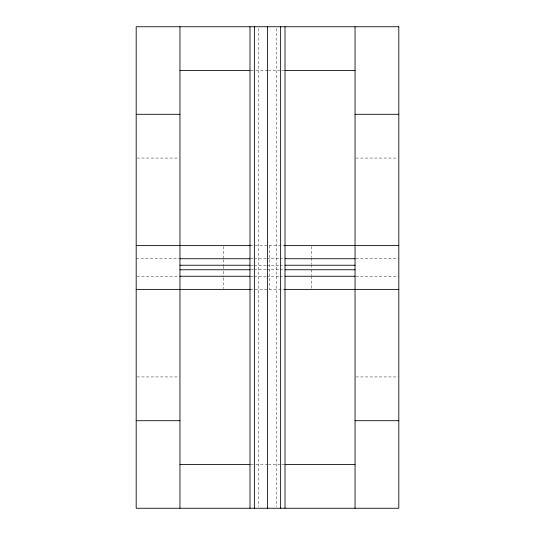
<?xml version="1.0" encoding="UTF-8"?>
<svg xmlns="http://www.w3.org/2000/svg" width="535" height="535" viewBox="0 0 535 535"><rect width="100%" height="100%" fill="white"/><g stroke="black" fill="none" stroke-linecap="round" stroke-linejoin="round"><path stroke-width="0.4" stroke-dasharray="2.67 2.01" d="M250.821 70.52L254.994 70.52M255.83 70.52L267.5 70.52M268.336 70.52L280.842 70.52M281.671 70.52L284.179 70.52M137.007 158.066L179.131 158.066M355.869 158.066L397.993 158.066M250.427 245.612L284.613 245.612M136.184 258.746L179.131 258.746M250.821 258.746L253.329 258.746M254.158 258.746L265.835 258.746M266.664 258.746L279.17 258.746M280.006 258.746L284.179 258.746M355.869 258.746L398.816 258.746M250.821 265.233L253.329 265.233M254.158 265.233L265.835 265.233M266.664 265.233L279.17 265.233M280.006 265.233L284.179 265.233M250.821 269.767L253.329 269.767M254.158 269.767L265.835 269.767M266.664 269.767L279.17 269.767M280.006 269.767L284.179 269.767M137.007 276.254L179.131 276.254M250.821 276.254L253.329 276.254M254.158 276.254L265.835 276.254M266.664 276.254L279.17 276.254M280.006 276.254L284.179 276.254M355.869 276.254L398.816 276.254M250.427 289.388L284.613 289.388M137.007 376.934L179.131 376.934M355.869 376.934L397.993 376.934M250.821 464.48L254.994 464.48M255.83 464.48L267.5 464.48M268.336 464.48L280.842 464.48M281.671 464.48L284.179 464.48M311.27 246.441L311.27 257.174M311.27 258.004L311.27 263.782M311.27 264.611L311.27 268.737M311.27 269.566L311.27 275.344M311.27 276.174L311.27 288.559M276.254 28.422L276.254 506.578M269.62 245.612L269.62 289.388M258.746 28.422L258.746 506.578M223.73 246.441L223.73 258.826M223.73 259.656L223.73 265.434M223.73 266.263L223.73 270.389M223.73 271.218L223.73 276.996M223.73 277.825L223.73 288.559"/><path stroke-width="0.8" d="M179.954 70.52L249.992 70.52M285.008 70.52L355.046 70.52M136.184 114.296L179.954 114.296M355.046 114.296L398.816 114.296M136.184 245.612L250.527 245.612M284.546 245.612L398.816 245.612M179.954 258.746L249.992 258.746M285.008 258.746L355.046 258.746M179.954 265.233L249.992 265.233M285.008 265.233L355.046 265.233M179.954 269.767L249.992 269.767M285.008 269.767L355.046 269.767M179.954 276.254L249.992 276.254M285.008 276.254L355.046 276.254M136.184 289.388L250.527 289.388M284.546 289.388L398.816 289.388M136.184 420.704L179.954 420.704M355.046 420.704L398.816 420.704M179.954 464.48L249.992 464.48M285.008 464.48L355.046 464.48M355.046 26.75L355.046 508.25M285.008 26.75L285.008 508.25M280.634 26.75L280.634 508.25M267.5 26.75L267.5 508.25M254.366 26.75L254.366 508.25M249.992 26.75L249.992 508.25M179.954 26.75L179.954 508.25M398.816 26.75L136.184 26.75L136.184 508.25L398.816 508.25L398.816 26.75"/></g></svg>
